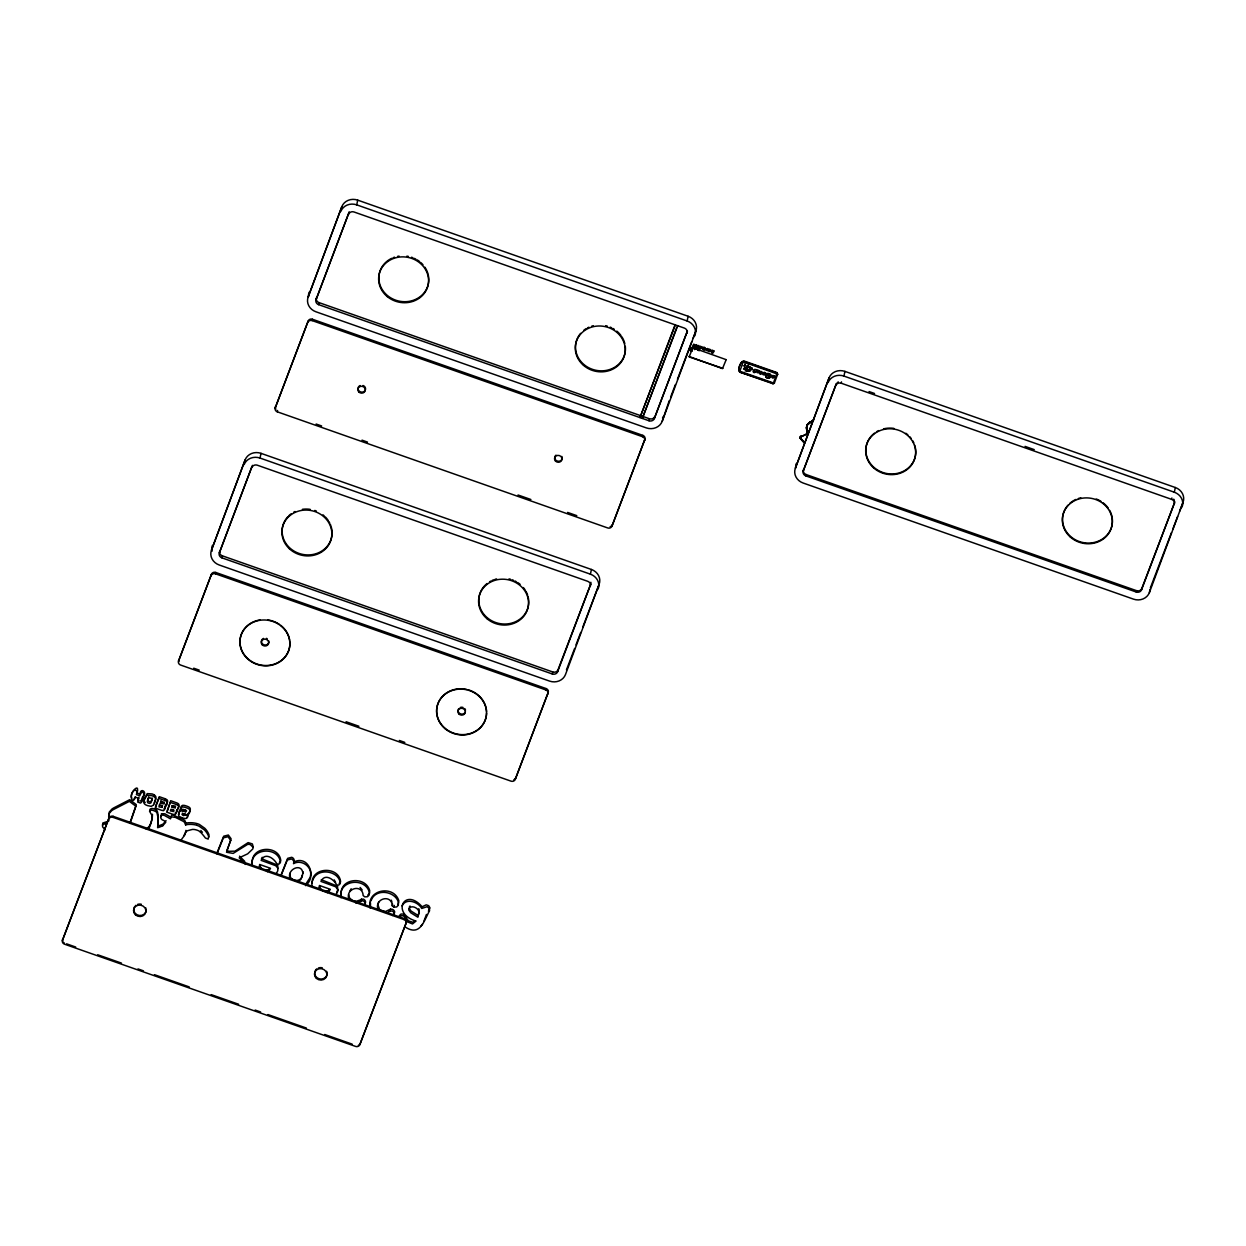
<?xml version="1.0" encoding="UTF-8"?>
<svg xmlns="http://www.w3.org/2000/svg" width="1246" height="1246" viewBox="0 0 1246 1246"><rect width="100%" height="100%" fill="white"/><g stroke="black" fill="none" stroke-linecap="round" stroke-linejoin="round"><path stroke-width="1.5" d="M694.863 349.519L694.77 348.631M747.896 367.492L747.849 367.601A3.395 3.099 11.7 0 1 747.257 367.85L747.242 366.604M177.134 809.573L177.041 810.305A4.174 3.8 11.7 0 1 175.172 812.984M689.163 356.512L722.478 368.629L726.091 359.876M739.548 371.495C737.725 369.034 740.42 360.81 743.924 360.951L776.974 372.554L777.644 374.516L776.865 373.037L743.831 361.418C740.622 361.106 737.009 370.311 739.75 372.102L773.112 383.799L774.311 383.207L777.706 374.08M739.812 371.246L743.052 362.306M806.769 428.562L807.237 425.166L812.47 420.587L807.252 424.684L806.442 427.752L807.206 433.951L801.552 436.536L807.128 433.561L807.019 429.372L806.941 430.197M253.281 847.124L252.377 843.916L248.141 842.608L235.042 851.143L228.937 851.298L226.881 850.566L230.65 840.676M696.109 345.485L696.561 344.659M290.209 873.166C288.169 881.529 301.127 883.43 302.482 875.222M700.33 347.556L701.093 348.335M694.474 349.176L694.411 349.503M766.757 374.018L768.408 374.579L766.601 373.379M251.91 864.895C250.493 847.42 279.197 846.377 280.443 862.59L279.011 864.054L276.924 863.976C274.182 858.369 265.009 851.906 261.146 860.379L275.787 865.721L278.17 868.524M252.253 863.213C250.835 845.738 279.556 844.695 280.802 860.908L279.353 862.372M311.702 885.906L312.31 881.592M166.076 820.662L163.958 823.061A15.497 14.127 11.7 0 1 163.21 823.98L162.992 824.104A33.985 30.979 11.7 0 1 157.977 826.02L157.977 826.02A24.764 22.568 11.7 0 1 158.024 825.07L158.102 823.886A29.016 26.446 11.7 0 0 158.149 822.905L158.211 815.242A25.154 22.926 11.7 0 0 158.055 814.526L157.821 813.482A17.382 15.84 11.7 0 1 157.635 812.454L157.417 811.598A4.127 3.769 11.7 0 0 156.342 809.993M259.355 866.795L259.635 864.475L270.522 868.306L269.229 870.3A5.327 4.844 11.7 0 1 267.407 871.67M319.147 887.822L319.443 885.485L330.33 889.317L329.037 891.326A5.327 4.844 11.7 0 1 327.2 892.681M703.289 348.569L704.473 348.989L703.274 348.631M310.223 876.966C313.291 867.528 301.921 858.774 293.511 863.665L293.807 862.294A3.551 3.24 11.7 0 0 291.346 858.977L287.296 860.02L281.207 875.315M702.355 347.821L702.23 346.84M748.737 366.822L748.83 366.76A3.458 3.162 11.7 0 1 749.547 367.134L749.625 367.072M365.047 904.83L365.218 903.584A3.629 3.302 11.7 0 0 362.726 900.702L355.873 902.992M365.389 903.148L365.576 901.902A3.629 3.302 11.7 0 0 363.084 899.02L356.216 901.31L352.867 900.998L349.223 897.541L348.849 894.799M394.188 915.078L394.375 913.832A3.629 3.302 11.7 0 0 391.883 910.951L388.394 911.683M709.005 351.684L710.22 351.341M766.508 375.202L767.801 375.856M712.229 351.138L713.21 351.17M151.965 819.183L152.012 815.429L149.536 811.302A1.931 1.76 11.7 0 1 150.112 810.57L151.514 810.149A3.333 3.037 11.7 0 1 152.604 810.289A16.12 14.687 11.7 0 1 154.068 810.772L155.999 811.676A4.127 3.769 11.7 0 1 157.074 813.28L157.292 814.136A17.382 15.84 11.7 0 0 157.479 815.164L157.712 816.208A25.154 22.926 11.7 0 1 157.853 816.924L157.806 824.587A29.016 26.446 11.7 0 1 157.759 825.568L157.681 826.752A24.764 22.568 11.7 0 0 157.635 827.656L157.635 827.702A33.985 30.979 11.7 0 0 162.65 825.802L162.852 825.646M698.71 346.575L698.788 347.618M711.622 350.671L713.024 352.229L711.887 351.995M695.751 347.089L695.206 345.827L696.125 345.422M165.64 806.162L165.687 805.399A1.76 1.604 11.7 0 0 165.391 804.667L165.64 804.418M62.471 940.263L108.963 818.077A3.317 3.022 11.6 0 1 113.184 816.332L404.265 918.567A3.317 3.022 11.6 0 1 406.305 922.507L359.814 1044.693A3.317 3.022 11.6 0 1 355.608 1046.422L64.527 944.188A3.317 3.022 11.6 0 1 62.471 940.263L108.963 818.077M108.76 819.089A3.317 3.022 11.6 0 1 112.965 817.345L113.184 816.332M359.814 1044.693L406.305 922.507M406.103 923.52A3.317 3.022 11.6 0 0 404.047 919.579L404.265 918.567M178.536 661.065L211.493 574.188A3.349 3.053 11.7 0 1 215.714 572.444L546.122 688.571A3.349 3.053 11.7 0 1 548.178 692.527L515.237 779.404A3.349 3.053 11.7 0 1 511 781.149L180.592 665.037A3.349 3.053 11.7 0 1 178.536 661.065L211.493 574.188M211.477 550.14L245.119 459.899A12.538 11.416 11.7 0 1 261.006 453.342L591.398 569.469A12.538 11.416 11.7 0 1 599.124 584.312L565.482 674.553A12.538 11.416 11.7 0 1 549.595 681.11L219.187 564.983A12.538 11.416 11.7 0 1 211.477 550.14L245.119 459.899M590.853 582.271A4.174 3.8 11.7 0 1 590.697 584.234L557.601 671.796A4.174 3.8 11.7 0 1 552.305 673.977L221.913 557.85A4.174 3.8 11.7 0 1 219.343 552.897L251.739 467.125M211.213 575.543A3.349 3.053 11.7 0 1 215.449 573.799L215.714 572.444M221.913 557.85L222.333 555.825A4.174 3.8 11.7 0 1 219.608 551.355M219.343 552.897L252.424 465.35M244.138 464.602A12.538 11.416 11.7 0 1 260.025 458.061L261.006 453.342M275.241 407.863L308.198 320.985A3.349 3.053 11.7 0 1 312.435 319.241L642.827 435.368A3.349 3.053 11.7 0 1 644.883 439.324L611.942 526.201A3.349 3.053 11.7 0 1 607.705 527.946L277.297 411.819A3.349 3.053 11.7 0 1 275.241 407.863L308.198 320.985M277.297 411.819L277.578 410.479M308.183 296.937L341.825 206.68A12.538 11.416 11.7 0 1 357.711 200.139L688.104 316.266A12.538 11.416 11.7 0 1 695.829 331.109L662.187 421.35A12.538 11.416 11.7 0 1 646.3 427.892L315.892 311.765A12.538 11.416 11.7 0 1 308.183 296.937L341.825 206.68M316.048 299.694L349.129 212.147L316.048 299.694A4.174 3.8 11.7 0 0 318.618 304.647L649.026 420.774A4.174 3.8 11.7 0 0 654.306 418.594L687.403 331.031L654.306 418.594M307.918 322.34A3.349 3.053 11.7 0 1 312.154 320.596L312.435 319.241M318.618 304.647L319.038 302.622A4.174 3.8 11.7 0 1 316.468 297.685M340.843 211.399A12.538 11.416 11.7 0 1 356.73 204.858L357.711 200.139M361.013 900.593L361.371 898.911M390.169 910.842L390.512 909.144L392.225 909.269A3.629 3.302 11.7 0 1 394.717 912.15L392.786 915.499M371.074 900.827C374.999 888.009 395.216 890.719 398.486 902.493L398.299 905.281L396.633 906.979L393.954 907.119L392.288 905.811L392.63 904.129M393.954 907.119L394.312 905.437M515.237 779.404L548.178 692.527M547.897 693.882A3.349 3.053 11.7 0 0 545.841 689.926L546.122 688.571M552.305 673.977L552.726 671.952A4.174 3.8 11.7 0 0 558.021 669.772L590.697 584.234M557.601 671.796L558.021 669.772M598.142 589.031A12.538 11.416 11.7 0 0 590.433 574.188L591.398 569.469M611.942 526.201L644.883 439.324M644.603 440.679A3.349 3.053 11.7 0 0 642.547 436.707L642.827 435.368M649.026 420.774L649.431 418.749A4.174 3.8 11.7 0 0 654.726 416.569M662.187 421.35L669.273 400.605M694.847 335.813A12.538 11.416 11.7 0 0 687.138 320.985L688.104 316.266M689.848 350.515L690.268 348.553M690.876 348.226L692.044 347.587M690.673 350.983L691.25 350.126M691.888 351.31L691.141 350.702L692.06 350.765M692.449 346.98L692.231 349.534L692.729 348.023M692.527 347.463L692.683 346.388M693.103 347.65L693.337 346.622M696.623 345.002C693.617 346.684 694.302 340.983 692.698 346.902M693.835 347.914L693.82 346.98M693.897 347.65L694.38 346.98M694.365 348.008L694.863 346.201M694.832 348.273L694.162 347.447M695.081 348.35L695.097 347.229M695.315 348.428L695.299 347.307M695.361 348.444L695.766 347.011M695.611 348.35L695.798 347.509M696.062 348.693L696.234 347.634M695.984 349.192L697.262 349.503L697.791 348.179M696.312 348.787L696.296 347.665M696.545 347.743L696.514 348.849L696.794 347.836M697.075 348.973L697.012 348.008M697.698 350.033L699.66 350.5M697.822 349.192L698.025 348.273M698.149 350.344L699.224 350.547M699.146 346.995L697.433 346.123L699.068 346.497M700.143 348.444L702.121 348.35M705.049 348.958L703.523 348.055M704.488 347.4L705.345 348.491L704.208 349.955M706.233 350.001L707.853 350.5M739.75 372.102L771.056 382.6M743.535 361.979L776.694 373.784L773.564 382.74M767.567 375.217L766.742 375.342M770.713 376.884L769.966 376.479M772.785 383.721L774.373 383.067M773.19 382.896L740.046 371.261M804.527 443L800.103 438.062L801.692 435.866M800.228 438.312L801.505 435.913M800.259 437.035L800.633 436.193M800.399 438.561L800.244 437.377M800.633 438.904L800.617 438.016L804.137 442.657M795.384 468.169L829.042 377.927A12.538 11.416 11.7 0 1 844.913 371.386L1175.321 487.513A12.538 11.416 11.7 0 1 1183.03 502.34L1149.388 592.598A12.538 11.416 11.7 0 1 1133.502 599.139L803.109 483.012A12.538 11.416 11.7 0 1 795.384 468.169L829.042 377.927M801.271 439.698L801.256 438.826M802.113 440.679L802.081 439.807M803 441.614L802.969 440.757M806.458 427.503L807.252 424.684M806.489 428.453L806.583 426.957M806.629 429.231L806.645 427.923M807.237 425.166L807.673 424.107M806.769 429.73L806.816 428.733M807.688 424.59L808 423.733M808.047 424.232L808.374 423.375M807.112 430.664L807.143 429.683M808.327 423.952L808.67 423.095M807.299 431.116L807.315 430.15M808.747 423.593L808.997 422.83M806.583 434.605L807.003 433.686M807.439 431.583L807.486 430.602M808.966 423.406L809.339 422.55M806.987 434.247L807.346 433.281M807.579 432.191L807.626 431.054M807.299 433.81L807.735 431.677M809.542 422.97L809.9 422.129M809.978 422.643L810.227 421.896M810.367 422.394L810.507 421.724M813.249 420.151L812.594 421.117L813.747 419.886M1174.698 501.484A4.174 3.8 11.7 0 1 1174.464 502.948L1141.523 589.825A4.174 3.8 11.7 0 1 1136.227 592.006L805.835 475.879A4.174 3.8 11.7 0 1 803.265 470.941L836.206 384.064A4.174 3.8 11.7 0 1 836.689 383.176M805.835 475.879L806.115 474.539A4.174 3.8 11.7 0 1 803.53 469.586M803.265 470.941L836.206 384.064M835.926 385.403A4.174 3.8 11.7 0 1 841.221 383.223L841.502 381.883M828.06 382.647A12.538 11.416 11.7 0 1 843.947 376.09L844.913 371.386M1136.227 592.006L1136.508 590.666A4.174 3.8 11.7 0 0 1141.803 588.486L1174.464 502.948M1141.523 589.825L1141.803 588.486M1149.388 592.598L1150.042 589.451M1174.199 504.287A4.174 3.8 11.7 0 0 1171.614 499.35L1171.894 497.995M1182.065 507.06A12.538 11.416 11.7 0 0 1174.339 492.217L1175.321 487.513M162.401 806.972L162.011 806.224M173.817 810.99L173.552 810.289M303.245 871.951L301.158 878.944L298.542 881.67M378.737 901.808L377.99 905.032L379.734 909.892L385.372 911.558L390.512 909.144M701.623 347.836L700.548 347.089M706.171 349.783L707.588 349.285M769.327 375.42L769.405 376.323M181.947 814.401L183.022 815.398A13.41 12.226 11.7 0 0 183.66 815.616L185.109 814.744L187.881 816.239A4.221 3.847 11.7 0 1 186.433 818.388M699.38 349.316L700.065 346.232L700.906 346.404M165.251 807.984L165.36 807.237A1.76 1.604 11.7 0 0 165.033 806.349L165.297 806.1A1.667 1.511 11.7 0 0 165.936 805.835L166.575 805.087M176.683 812.003L176.761 811.099A1.76 1.604 11.7 0 0 176.465 810.367L176.73 810.118A1.667 1.511 11.7 0 0 177.353 809.853L177.991 809.106A5.996 5.467 11.7 0 0 178.692 806.878L178.661 806.692A2.071 1.885 11.7 0 0 178.131 805.539M164.02 803.421L163.538 802.549A9.252 8.426 11.7 0 0 162.712 802.237L160.921 801.599L160.267 803.327L163.849 803.872M311.952 883.274C311.843 866.344 339.41 866.297 340.594 881.919L339.161 883.383M696.716 346.045L696.623 346.871M702.697 348.148L702.682 349.207M185.919 830.381L185.67 831.487A12.662 11.541 11.7 0 1 185.015 833.481M419.295 912.119L418.235 915.561L411.071 911.044L409.077 908.303M692.636 348.335L692.246 349.472L692.589 348.475M144.552 798.343L147.23 793.609L152.105 793.936A15.077 13.737 11.7 0 1 154.006 794.746M175.406 807.548L175.079 806.629A9.252 8.426 11.7 0 0 174.144 806.24L172.353 805.617L171.699 807.346L175.265 807.891M426.459 914.424L423.92 921.199M752.382 368.925L752.366 368.987A1.853 1.698 11.7 0 0 751.058 367.648A1.853 1.698 11.7 0 1 751.93 368.068M135.253 796.817L134.023 798.982M138.913 797.191L137.87 799.916L138.929 800.695M140.097 794.091C140.253 786.865 148.258 792.425 142.667 796.692M141.172 800.586L140.206 801.147M141.437 799.916L142.589 796.91M159.644 804.246L159.286 805.165L162.572 805.741M161.046 800.508L160.625 801.645L163.024 802.486M159.519 805.321L158.943 806.863L162.229 807.424M172.041 805.664L174.456 806.505M216.726 853.666L223.673 836.206L228.345 835.022L231.102 838.745L226.523 852.248L233.158 853.401L247.783 844.29L250.212 844.508L252.969 847.187L252.938 848.806L247.689 853.822L239.17 857.84L244.216 862.871M217.053 853.603L223.33 837.888L227.987 836.705L230.744 840.427M280.895 875.346L287.639 858.338L291.689 857.295A3.551 3.24 11.7 0 1 294.165 860.612L293.854 861.983C308.65 854.663 317.107 876.857 305.566 885.641M675.083 324.723L639.977 417.597L675.363 324.926M676.749 327.371L642.329 418.422L677.715 325.751M566.447 669.85L574.624 648.465M575.979 644.898L580.745 632.423M582.785 627.081L599.124 584.312M670.644 397.038L675.41 384.562M677.45 379.22L691.732 341.793M693.103 338.242L695.829 331.109M689.209 356.745L692.823 347.743L726.044 359.611M700.034 348.164L699.38 349.394M747.008 365.919L747.927 365.187M748.145 366.324L748.519 365.312M1150.37 587.878L1171.458 532.634M1172.829 529.083L1177.595 516.607M1179.635 511.249L1183.03 502.34M130.238 822.936L135.923 806.271L129.382 801.365L113.448 809.542A18.861 17.179 11.7 0 0 111.533 810.803L108.9 813.809L108.682 817.065A11.058 10.077 11.7 0 0 109.056 818.279M744.485 367.477L745.061 365.826L743.348 365.826M164.238 802.081L163.413 802.611M175.67 806.1L174.845 806.614M130.176 822.204L136.266 804.589L129.724 799.683L113.807 807.86A18.861 17.179 11.7 0 0 111.875 809.121L109.243 812.127L109.025 815.382M722.851 368.318L689.35 356.995M312.73 880.611C316.468 867.076 339.597 870.378 340.251 883.601L338.803 885.065L336.716 884.987C333.975 879.38 324.817 872.916 320.954 881.405L335.579 886.731L337.978 889.551M696.701 346.108L698.741 345.485M702.682 348.21L703.383 347.385M705.594 349.207L707.603 348.6M746.572 370.28L747.584 370.015M765.807 373.878L766.15 375.778L767.972 375.311M173.599 811.551L170.375 810.866L170.951 809.339L173.848 810.025M309.771 877.994L305.909 883.959M262.236 857.295L261.504 858.696L277.765 865.222L277.796 870.658A12.149 11.074 11.7 0 1 276.487 873.025M179.502 810.772L180 810.009A2.383 2.165 11.7 0 1 181.34 809.246M184.72 834.119L183.645 835.864M150.19 824.743L151.389 821.13A25.652 23.378 11.7 0 0 152.292 817.501L152.464 814.261M746.447 367.804L746.494 367.679A1.651 1.495 11.7 0 1 745.996 368.286M349.596 891.56L351.17 888.756M709.348 350.11L709.27 351.325M712.027 350.282L711.637 351.154M402.037 905.873C406.087 897.541 418.095 901.824 421.74 908.459L427.129 906.699L429.216 908.381L429.574 910.701C423.796 920.996 420.276 937.148 404.763 926.744M769.312 375.513L770.355 375.093M185.062 813.747L184.003 813.934A13.41 12.226 11.7 0 1 183.364 813.716L182.274 813.108M800.306 436.458L800.057 437.922M713.942 351.73L714.192 350.842L712.011 350.344M180.779 808.28L180.966 807.984A2.726 2.476 11.7 0 1 181.558 807.408L181.745 807.283A2.212 2.009 11.7 0 1 182.632 806.987L184.237 807.128A18.051 16.447 11.7 0 1 185.825 807.61L186.962 808.015A16.556 15.077 11.7 0 1 187.725 808.311L188.847 808.919A2.944 2.679 11.7 0 1 189.735 809.884A2.227 2.04 11.7 0 1 189.968 810.616L189.953 811.239A8.333 7.585 11.7 0 1 189.112 813.56L188.722 814.121A2.071 1.9 11.7 0 1 188.021 814.588L187.803 814.666A2.913 2.648 11.7 0 1 186.869 814.775L186.23 814.713A15.606 14.22 11.7 0 1 184.673 814.308L183.1 813.872M698.321 347.198L697.308 346.466L697.9 347.385M398.019 904.565L398.845 900.811C393.876 884.348 366.013 889.504 370.14 907.991M399.343 915.623L401.01 914.05L403.486 914.081L408.423 920.841L412.831 922.274L415.494 920.95M399 917.305L400.651 915.732L403.128 915.763L404.763 916.854L406.788 921.573L412.488 923.956L416.039 921.059C390.59 913.676 404.654 886.638 422.098 906.777L426.225 904.845L428.671 905.671L430.026 907.882L428.375 911.2M409.28 907.104L410.012 905.998M708.631 349.986L709.69 349.332M770.371 375.015C773.19 376.931 767.832 371.947 768.58 376.276M153.538 804.963L151.233 806.364L147.589 805.632A15.84 14.438 11.7 0 1 145.829 804.9A3.878 3.536 11.7 0 1 143.851 802.782A3.38 3.084 11.7 0 1 143.82 801.614L143.835 801.443A12.211 11.136 11.7 0 1 144.209 800.025L146.872 795.291L151.747 795.633A15.077 13.737 11.7 0 1 153.647 796.428M420.79 926.276L422.503 924.127M208.783 837.234L208.97 834.649A19.578 17.833 11.7 0 0 204.811 828.294L199.485 824.509A16.603 15.123 11.7 0 0 196.961 823.559A22.802 20.793 11.7 0 0 189.345 822.734A9.937 9.049 11.7 0 0 185.981 823.263L184.813 820.46A6.09 5.56 11.7 0 1 184.283 820.133L184.097 820.008A23.222 21.166 11.7 0 1 183.551 819.588L172.96 815.009C169.814 814.417 171.855 820.756 169.472 818.311A12.943 11.79 11.7 0 1 168.724 817.859L167.712 817.251A6.526 5.95 11.7 0 0 167.166 816.987L165.469 816.037A7.476 6.806 11.7 0 0 164.472 815.476C159.535 813.14 159.41 819.541 163.709 820.491A5.093 4.641 11.7 0 0 164.316 820.849L165.734 822.344L163.615 824.743A15.497 14.127 11.7 0 1 162.852 825.662M180.966 840.178L184.673 835.178A12.662 11.541 11.7 0 0 185.327 833.169L186.978 830.864L192.351 829.447A10.28 9.376 11.7 0 1 196.152 829.883A16.665 15.186 11.7 0 1 196.806 830.085A9.875 8.987 11.7 0 1 200.248 831.83M177.835 808.062L178.349 807.424A5.996 5.467 11.7 0 0 179.05 805.196L178.988 804.823A2.071 1.885 11.7 0 0 178.474 803.857A6.09 5.545 11.7 0 0 176.34 802.736L170.686 800.695L167.556 810.616M188.909 812.579L189.485 811.878A8.333 7.585 11.7 0 0 190.295 809.542L190.311 808.934A2.227 2.04 11.7 0 0 190.077 808.202A2.944 2.679 11.7 0 0 189.19 807.237L188.068 806.629A16.556 15.077 11.7 0 0 187.321 806.333L186.168 805.913A18.051 16.447 11.7 0 0 184.579 805.446L182.975 805.305A2.212 2.009 11.7 0 0 182.103 805.601L181.916 805.726A2.726 2.476 11.7 0 0 181.324 806.302L181.122 806.598A9.236 8.411 11.7 0 0 180.701 807.486L181.262 808.452M166.279 804.153L166.917 803.405A5.996 5.467 11.7 0 0 167.618 801.178L167.556 800.804A2.071 1.885 11.7 0 0 167.057 799.839A6.09 5.545 11.7 0 0 164.908 798.717M750.092 368.302L750.123 368.271A2.554 2.336 11.7 0 1 749.453 369.19A5.311 4.844 11.7 0 1 748.69 369.813A5.311 4.844 11.7 0 0 749.453 369.283A2.554 2.336 11.7 0 0 750.108 368.442M367.835 895.049L369.501 893.351L369.688 890.563C365.312 875.004 338.149 878.383 341.342 896.061M713.397 352.836L711.871 352.711M698.804 347.556L697.262 347.572M748.69 369.797L748.581 369.937A2.648 2.414 11.7 0 1 747.818 369.922L747.289 369.922M710.236 351.279L709.145 351.029M107.779 821.332L107.592 821.41A16.136 14.703 11.7 0 1 105.63 822.08L102.795 823.045L102.795 824.914M107.421 823.014L107.249 823.092A16.136 14.703 11.7 0 1 105.271 823.762L102.452 824.727L102.639 826.861A26.228 23.908 11.7 0 0 105.209 829.836M185.638 824.992L184.455 822.142A6.09 5.56 11.7 0 1 183.941 821.815L183.754 821.69A23.222 21.166 11.7 0 1 183.193 821.27L175.421 817.392L169.814 816.628A12.943 11.79 11.7 0 1 169.067 816.177L168.07 815.569A6.526 5.95 11.7 0 0 167.525 815.305L165.811 814.354A7.476 6.806 11.7 0 0 164.815 813.794L161.45 813.7L161.248 816.644M703.367 347.447L704.473 347.478M709.55 349.986L710.422 350.095M694.77 346.995L693.477 346.653L694.427 346.077M707.37 350.889L705.516 349.503M744.485 368.473L744.345 368.489A2.04 1.853 11.7 0 1 743.878 368.489M163.055 810.445L162.245 810.43A8.442 7.694 11.7 0 1 160.718 810.009L155.189 808.093L158.912 798.359L164.581 800.353A6.09 5.545 11.7 0 1 166.762 801.458M174.487 814.463L173.661 814.448A8.442 7.694 11.7 0 1 172.135 814.027L166.621 812.096L170.328 802.377L175.998 804.371A6.09 5.545 11.7 0 1 178.194 805.477M709.426 349.425L710.516 349.628M769.514 374.407L770.371 374.485M745.466 369.501L745.077 369.05A5.264 4.797 11.7 0 1 744.532 369.096L744.127 369.112A1.604 1.464 11.7 0 1 743.473 369.034L743.488 369.003M704.224 349.892L703.009 349.519M745.077 370.919L745.248 370.919A2.305 2.103 11.7 0 0 746.743 370.42A2.508 2.29 11.7 0 0 750.949 369.517A2.508 2.29 11.7 0 0 747.787 366.698A2.508 2.29 11.7 0 0 746.806 370.529M705.252 348.537L704.317 347.79M769.966 376.993L768.502 375.871M182.508 809.277L182.71 809.308A17.117 15.606 11.7 0 1 183.941 809.62L185.685 810.102M185.779 811.909L186.573 810.772L184.829 809.993A13.986 12.74 11.7 0 0 184.377 809.838L182.913 810.835L180.359 809.168A9.236 8.411 11.7 0 1 180.763 808.28M185.327 811.785L184.486 811.551M184.081 811.442L183.598 811.302A17.117 15.606 11.7 0 0 182.352 810.99L181.963 810.928A3.317 3.022 11.7 0 0 181.293 810.912A2.554 2.336 11.7 0 0 180.748 811.006A2.383 2.165 11.7 0 0 179.658 811.707L179.159 812.454A6.51 5.934 11.7 0 0 178.474 814.682L178.599 815.305A2.134 1.947 11.7 0 0 178.863 815.865L178.988 816.037A8.442 7.694 11.7 0 0 181.776 817.563M356.73 204.858L687.138 320.985M843.947 376.09L1174.339 492.217M869.038 391.556L874.536 393.487M1025.053 446.395L1034.227 449.619M841.221 383.223L1171.614 499.35M694.147 347.509L692.714 346.824M319.038 302.622L649.431 418.749M806.115 474.539L1136.508 590.666M312.154 320.596L642.547 436.707M316.126 424.029L321.639 425.961M362.01 440.15L367.523 442.096M518.04 494.989L530.889 499.506M567.6 512.418L576.773 515.642M260.025 458.061L590.433 574.188M222.333 555.825L552.726 671.952M215.449 573.799L545.841 689.926M193.722 668.199L199.235 670.13M346.077 721.745L358.926 726.262M399.312 740.451L404.81 742.398M164.924 798.67L159.254 796.677L155.548 806.396L156.435 806.723M140.066 794.091L136.733 792.923C140.736 781.631 128.93 792.721 131.624 798.141M187.539 813.794L188.239 814.557A4.221 3.847 11.7 0 1 187.507 815.974M321.297 879.723L337.573 886.233L337.588 891.684A12.149 11.074 11.7 0 1 336.295 894.036M112.965 817.345L404.047 919.579M66.568 943.829L75.71 947.038M97.686 954.763L121.485 963.111M137.963 968.905L143.446 970.836M154.442 974.683L189.221 986.91M211.181 994.62L238.64 1004.26M255.119 1010.054L260.616 1011.986M267.937 1014.556L306.376 1028.059M324.692 1034.492L352.151 1044.132M181.9 817.688L182.804 817.999A18.02 16.416 11.7 0 0 183.629 818.264L185.67 818.513A2.227 2.025 11.7 0 0 186.355 818.295M712.214 352.93L711.295 351.979M151.607 798.515L152.121 799.138A2.134 1.947 11.7 0 1 152.09 799.574L152.012 799.916A13.831 12.616 11.7 0 1 151.81 800.539L151.155 802.237A10.996 10.03 11.7 0 1 150.828 802.969L149.504 803.39A13.161 11.993 11.7 0 1 148.804 803.172A11.541 10.513 11.7 0 1 147.776 802.782L147.277 801.505A13.395 12.211 11.7 0 1 147.48 800.882L148.134 799.138A9.703 8.847 11.7 0 1 148.57 798.188L149.832 797.861A13.41 12.226 11.7 0 1 150.532 798.079L150.673 798.141A8.301 7.554 11.7 0 1 151.623 798.499M713.226 351.107L712.245 351.076M707.619 348.522L708.258 349.363M751.478 368.24L751.416 368.286A6.09 5.545 11.7 0 1 752.039 369.003L752.054 369.034M697.246 347.65L696.639 346.809M239.528 856.158L244.559 861.188L245.306 864.413M156.342 809.993L154.426 809.075A16.12 14.687 11.7 0 0 152.962 808.592A3.333 3.037 11.7 0 0 151.856 808.467L150.47 808.888A1.931 1.76 11.7 0 0 149.878 809.62L150.096 811.177M360.094 887.417L362.165 889.909M200.217 831.861L200.528 832.172A59.029 53.796 11.7 0 1 205.388 837.997L208.191 839.103L208.612 836.331A19.578 17.833 11.7 0 0 204.469 829.976L199.126 826.207A16.603 15.123 11.7 0 0 196.619 825.241M321.25 889.971L319.506 886.124M261.442 868.945L259.698 865.113M334.193 879.878L335.595 882.277M418.765 908.723L419.31 910.141M392.288 905.811C391.774 893.725 374.096 898.428 378.021 909.471M391.322 900.157L391.898 901.995M290.147 878.695C286.05 869.583 302.217 861.905 302.887 873.648M348.88 899.223C344.955 888.196 362.617 883.492 363.147 895.563L364.813 896.871L367.492 896.731L369.159 895.033L369.346 892.245C364.969 876.686 337.806 880.065 340.999 897.743M370.467 902.789L370.498 906.309M178.801 661.688A3.349 3.053 11.7 0 1 178.817 659.726M515.517 778.065A3.349 3.053 11.7 0 1 515.128 778.766M514.551 779.342A3.349 3.053 11.7 0 1 513.819 779.762M268.84 641.036A3.754 3.427 11.7 0 1 266.192 644.914A3.754 3.427 11.7 0 1 261.66 642.671A3.754 3.427 11.7 0 1 263.529 638.419M266.395 638.357A3.754 3.427 11.7 0 1 267.267 638.793M465.365 711.933A3.754 3.427 11.7 0 1 460.148 713.709A3.754 3.427 11.7 0 1 458.73 708.663M460.195 707.541A3.754 3.427 11.7 0 1 463.06 707.479M464.665 708.538A3.754 3.427 11.7 0 1 465.506 710.158M486.594 712.977A25.06 22.833 11.7 0 1 459.587 734.47A25.06 22.833 11.7 0 1 436.91 707.557A25.06 22.833 11.7 0 1 466.767 689.443M468.294 689.832A25.06 22.833 11.7 0 1 486.579 711.544M289.866 641.768A25.06 22.833 11.7 0 1 267.797 665.442A25.06 22.833 11.7 0 1 240.291 645.303A25.06 22.833 11.7 0 1 260.04 619.932M267.843 619.916A25.06 22.833 11.7 0 1 279.447 624.402M280.693 625.305A25.06 22.833 11.7 0 1 289.695 640.319M211.991 551.324A12.538 11.416 11.7 0 1 212.443 545.421M252.004 467.375A4.174 3.8 11.7 0 1 257.299 465.194L587.707 581.306A4.174 3.8 11.7 0 1 590.277 586.259M331.28 527.074A25.06 22.833 11.7 0 1 301.703 554.19A25.06 22.833 11.7 0 1 287.826 516.763M288.87 515.719A25.06 22.833 11.7 0 1 291.143 513.819M293.682 512.215A25.06 22.833 11.7 0 1 295.022 511.514M302.373 509.318A25.06 22.833 11.7 0 1 310.176 509.349M314.771 510.439A25.06 22.833 11.7 0 1 316.25 510.969M322.979 514.847A25.06 22.833 11.7 0 1 324.162 515.828M325.268 516.888A25.06 22.833 11.7 0 1 328.165 520.392M328.96 521.653A25.06 22.833 11.7 0 1 329.676 522.962M330.299 524.301A25.06 22.833 11.7 0 1 330.844 525.672M528.086 596.725A25.06 22.833 11.7 0 1 513.414 622.579A25.06 22.833 11.7 0 1 482.669 612.658A25.06 22.833 11.7 0 1 487.077 583.502M489.538 581.804A25.06 22.833 11.7 0 1 490.862 581.057M492.217 580.402A25.06 22.833 11.7 0 1 493.634 579.826M495.083 579.328A25.06 22.833 11.7 0 1 496.578 578.923M508.991 578.876A25.06 22.833 11.7 0 1 510.502 579.265M512.013 579.748A25.06 22.833 11.7 0 1 513.477 580.325M514.894 580.963A25.06 22.833 11.7 0 1 516.28 581.695M517.604 582.505A25.06 22.833 11.7 0 1 520.112 584.327M523.351 587.551A25.06 22.833 11.7 0 1 525.142 589.981M525.905 591.258A25.06 22.833 11.7 0 1 527.681 595.323M275.896 409.218A3.349 3.053 11.7 0 1 275.522 406.523M612.222 524.862A3.349 3.053 11.7 0 1 610.119 526.684M363.022 385.497A3.754 3.427 11.7 0 1 365.436 389.655A3.754 3.427 11.7 0 1 361.215 392.069A3.754 3.427 11.7 0 1 358.069 388.331M358.256 387.459A3.754 3.427 11.7 0 1 360.172 385.544M561.837 456.425A3.754 3.427 11.7 0 1 560.389 460.833A3.754 3.427 11.7 0 1 555.436 459.727A3.754 3.427 11.7 0 1 556.012 455.133M663.152 416.647A12.538 11.416 11.7 0 1 662.529 418.002M308.494 296.626A12.538 11.416 11.7 0 1 309.148 292.218M348.709 214.156A4.174 3.8 11.7 0 1 354.004 211.976L684.412 328.103A4.174 3.8 11.7 0 1 686.982 333.056M428.328 275.273A25.06 22.833 11.7 0 1 411.071 300.956A25.06 22.833 11.7 0 1 380.809 286.923A25.06 22.833 11.7 0 1 391.727 258.311M393.129 257.704A25.06 22.833 11.7 0 1 394.561 257.174M397.552 256.38A25.06 22.833 11.7 0 1 399.078 256.115M406.897 256.146A25.06 22.833 11.7 0 1 408.439 256.427M411.476 257.237A25.06 22.833 11.7 0 1 412.956 257.766M414.404 258.389A25.06 22.833 11.7 0 1 415.79 259.09M417.145 259.853A25.06 22.833 11.7 0 1 419.684 261.629M420.868 262.626A25.06 22.833 11.7 0 1 423.017 264.791M424.87 267.174A25.06 22.833 11.7 0 1 427.985 273.855M625.321 346.372A25.06 22.833 11.7 0 1 593.735 369.751A25.06 22.833 11.7 0 1 580.605 333.352M583.782 330.299A25.06 22.833 11.7 0 1 586.243 328.586M587.567 327.854A25.06 22.833 11.7 0 1 588.922 327.2M591.788 326.125A25.06 22.833 11.7 0 1 593.283 325.72M605.696 325.673A25.06 22.833 11.7 0 1 607.223 326.063M610.182 327.122A25.06 22.833 11.7 0 1 611.599 327.76M612.985 328.492A25.06 22.833 11.7 0 1 614.309 329.302M616.817 331.125A25.06 22.833 11.7 0 1 620.991 335.548M621.847 336.778A25.06 22.833 11.7 0 1 624.791 343.522M795.696 467.873A12.538 11.416 11.7 0 1 796.365 463.465M914.704 445.18A25.06 22.833 11.7 0 1 901.325 472.187A25.06 22.833 11.7 0 1 869.848 462.78A25.06 22.833 11.7 0 1 874.458 433.156M876.514 431.755A25.06 22.833 11.7 0 1 878.742 430.571M883.539 428.858A25.06 22.833 11.7 0 1 893.896 428.39M905.873 433.265A25.06 22.833 11.7 0 1 907.867 434.87M909.689 436.661A25.06 22.833 11.7 0 1 911.293 438.608M912.664 440.695A25.06 22.833 11.7 0 1 913.816 442.891M1109.641 510.346A25.06 22.833 11.7 0 1 1101.962 539.316A25.06 22.833 11.7 0 1 1069.348 535.297A25.06 22.833 11.7 0 1 1067.947 505.206M1069.691 503.477A25.06 22.833 11.7 0 1 1075.968 499.428M1078.351 498.509A25.06 22.833 11.7 0 1 1080.827 497.839M1096.246 498.992A25.06 22.833 11.7 0 1 1100.919 501.297M1103.037 502.761A25.06 22.833 11.7 0 1 1108.317 508.228M837.842 382.179A4.174 3.8 11.7 0 1 838.324 381.946M1173.685 499.179A4.174 3.8 11.7 0 1 1174.277 500.02M750.326 367.601A1.667 1.526 11.7 0 1 751.042 367.695M747.74 367.741A3.395 3.099 11.7 0 1 747.226 367.928M337.946 890.002A12.149 11.074 11.7 0 1 336.638 892.354M329.38 889.644A5.327 4.844 11.7 0 1 323.181 891.046M269.588 868.618A5.327 4.844 11.7 0 1 265.678 870.44M153.912 796.646A3.676 3.349 11.7 0 1 155.563 798.67A4.236 3.863 11.7 0 1 155.47 800.15A13.395 12.211 11.7 0 1 155.096 801.38L154.286 803.514A11.93 10.871 11.7 0 1 153.725 804.714M147.838 829.088A18.612 16.961 11.7 0 0 149.878 826.441L151.046 822.812A25.652 23.378 11.7 0 0 151.934 819.183M185.623 824.945A9.937 9.049 11.7 0 1 189.003 824.416A22.802 20.793 11.7 0 1 196.634 825.148M166.699 801.521A2.071 1.885 11.7 0 1 167.213 802.486L167.244 802.86A5.996 5.467 11.7 0 1 166.528 805.072M165.111 807.953A4.174 3.8 11.7 0 1 163.257 810.741M150.221 824.759A18.612 16.961 11.7 0 1 146.28 829.12M200.871 830.49A59.029 53.796 11.7 0 1 201.26 830.911M202.054 831.783A59.029 53.796 11.7 0 1 202.444 832.219M109.041 820.693A5.607 5.109 11.7 0 1 107.748 821.254M154.255 794.964A3.676 3.349 11.7 0 1 155.906 796.973A4.236 3.863 11.7 0 1 155.812 798.452A13.395 12.211 11.7 0 1 155.439 799.698L154.629 801.832A11.93 10.871 11.7 0 1 154.083 803.016M145.221 802.533A3.878 3.536 11.7 0 1 144.193 801.1A3.38 3.084 11.7 0 1 144.162 799.932L144.178 799.761A12.211 11.136 11.7 0 1 144.567 798.343M152.401 798.11A9.828 8.956 11.7 0 1 152.152 798.857L151.514 800.555A14.236 12.974 11.7 0 1 151.296 801.053L150.096 801.77A10.544 9.61 11.7 0 1 149.162 801.49L149.022 801.443A11.962 10.902 11.7 0 1 148.383 801.209L147.573 800.072A10.747 9.797 11.7 0 1 147.838 799.2L148.492 797.456A11.884 10.84 11.7 0 1 148.757 796.833M165.453 806.271A4.174 3.8 11.7 0 1 165.111 807.47M164.799 807.984A4.174 3.8 11.7 0 1 164.005 808.794M179.206 814.183A2.134 1.947 11.7 0 1 178.941 813.622L178.863 812.999A6.51 5.934 11.7 0 1 179.549 810.803M176.543 811.971A4.174 3.8 11.7 0 1 174.689 814.759M145.689 907.758A6.261 5.716 11.6 0 1 139.49 915.499A6.261 5.716 11.6 0 1 134.599 906.652M135.378 905.733A6.261 5.716 11.6 0 1 135.845 905.328M137.512 904.44A6.261 5.716 11.6 0 1 141.359 904.269M327.075 974.263A6.261 5.716 11.6 0 1 318.836 978.686A6.261 5.716 11.6 0 1 315.534 970.213M315.908 969.715A6.261 5.716 11.6 0 1 316.796 968.874M318.446 967.986A6.261 5.716 11.6 0 1 322.293 967.815M326.639 971.304A6.261 5.716 11.6 0 1 327.106 973.064M64.325 943.02A3.317 3.022 11.6 0 1 63.608 942.552M62.83 941.571A3.317 3.022 11.6 0 1 62.689 939.25M360.032 1043.681A3.317 3.022 11.6 0 1 358.35 1045.363M418.968 911.823L417.893 917.243L410.713 912.726L408.735 909.985C409.576 904.113 418.235 907.337 418.968 911.823M773.361 376.339L772.364 376.043L773.361 376.339M759.515 371.183C756.229 370.483 760.418 371.433 758.347 372.912C754.827 373.006 757.973 368.162 759.515 371.183M765.496 373.286C762.412 372.725 766.306 373.473 764.328 375.015C760.808 375.108 763.954 370.264 765.496 373.286M756.774 369.875C753.363 377.289 750.699 367.274 756.774 369.875M760.449 372.647C761.477 375.155 762.194 370.14 760.449 372.647M774.436 376.121C772.504 381.946 769.763 373.006 774.436 376.121M757.428 371.604L758.518 371.993L757.428 371.604M763.409 373.707L764.499 374.096L763.409 373.707M762.521 372.601C758.565 378.177 758.985 368.022 762.521 372.601M755.138 371.651L753.612 371.713L753.923 370.919L755.138 371.651M134.506 790.213C128.805 793.718 132.029 806.38 135.425 797.144L138.773 798.328L137.667 802.066L140.533 803.078C145.424 799.761 144.349 784.933 139.739 795.789L136.39 794.605L137.574 790.727L134.506 790.213M744.921 364.175L745.529 365.467L744.921 364.175M458.793 713.849A3.754 3.427 11.7 0 0 465.163 712.946A3.754 3.427 11.7 0 0 460.911 708.304A3.754 3.427 11.7 0 0 458.793 713.849M262.127 644.727A3.754 3.427 11.7 0 0 268.497 643.824A3.754 3.427 11.7 0 0 264.245 639.182A3.754 3.427 11.7 0 0 262.127 644.727M247.58 658.854A25.06 22.833 11.7 0 0 289.134 649.228A25.06 22.833 11.7 0 0 257.938 620.664A25.06 22.833 11.7 0 0 247.58 658.854M444.884 728.536A25.06 22.833 11.7 0 0 485.987 717.587A25.06 22.833 11.7 0 0 453.793 689.988A25.06 22.833 11.7 0 0 444.884 728.536M289.461 548.816A25.06 22.833 11.7 0 0 331.093 539.471A25.06 22.833 11.7 0 0 300.13 510.704A25.06 22.833 11.7 0 0 289.461 548.816M486.828 618.577A25.06 22.833 11.7 0 0 527.977 607.736A25.06 22.833 11.7 0 0 495.861 580.06A25.06 22.833 11.7 0 0 486.828 618.577M555.436 460.989A3.754 3.427 11.7 0 0 561.806 460.07A3.754 3.427 11.7 0 0 557.554 455.429A3.754 3.427 11.7 0 0 555.436 460.989M358.755 391.867A3.754 3.427 11.7 0 0 365.125 390.948A3.754 3.427 11.7 0 0 360.888 386.307A3.754 3.427 11.7 0 0 358.755 391.867M387.319 296.626A25.06 22.833 11.7 0 0 428.141 284.882A25.06 22.833 11.7 0 0 395.34 257.891A25.06 22.833 11.7 0 0 387.319 296.626M583.533 365.374A25.06 22.833 11.7 0 0 624.682 354.534A25.06 22.833 11.7 0 0 592.566 326.857A25.06 22.833 11.7 0 0 583.533 365.374M1069.816 536.574A25.06 22.833 11.7 0 0 1111.51 527.416A25.06 22.833 11.7 0 0 1080.687 498.509A25.06 22.833 11.7 0 0 1069.816 536.574M873.617 467.873A25.06 22.833 11.7 0 0 915 457.718A25.06 22.833 11.7 0 0 883.414 429.527A25.06 22.833 11.7 0 0 873.617 467.873M766.415 377.46A2.508 2.29 11.7 0 0 770.589 376.557A2.508 2.29 11.7 0 0 767.52 373.598A2.508 2.29 11.7 0 0 766.43 377.398A2.508 2.29 11.7 0 0 770.604 376.479A2.508 2.29 11.7 0 0 767.505 373.66A2.508 2.29 11.7 0 0 766.415 377.46M746.806 370.592A2.508 2.29 11.7 0 0 750.933 369.579A2.508 2.29 11.7 0 0 747.771 366.76A2.508 2.29 11.7 0 0 746.806 370.592M135.471 914.844A6.261 5.716 11.6 0 0 145.813 912.306A6.261 5.716 11.6 0 0 137.917 905.266A6.261 5.716 11.6 0 0 135.471 914.844M316.406 978.39A6.261 5.716 11.6 0 0 326.748 975.852A6.261 5.716 11.6 0 0 318.851 968.812A6.261 5.716 11.6 0 0 316.406 978.39"/></g></svg>
